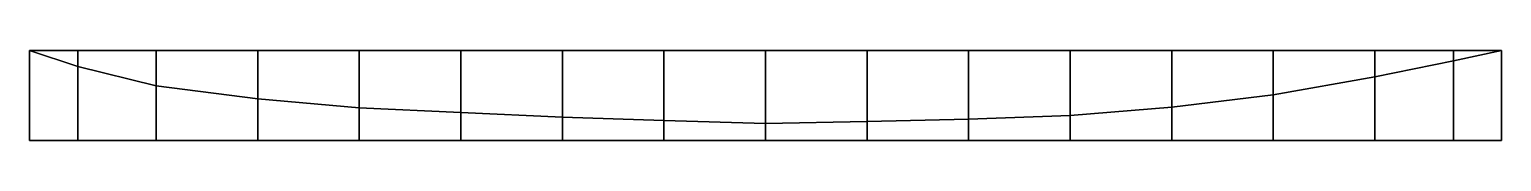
# Model space of a CAD drawing. Header units: millimetres. Extents: x -251 to 84, y 39 to 59.
import ezdxf

# ---------------------------------------------------------------- set-up
doc = ezdxf.new("R2010")
doc.units = ezdxf.units.MM
doc.header["$MEASUREMENT"] = 0
doc.layers.add('METAL', color=30, linetype='Continuous')

msp = doc.modelspace()

# ---------------------------------------------------------------- meshes
at = {"layer": 'METAL'}
mesh = msp.add_polyface(dxfattribs=at)
corners = [(83.85, 59.23, 91.94), (83.85, 59.23, 73.64), (83.85, 59.23, 67.67), (83.85, 38.75, 91.94), (83.85, 38.75, 73.06), (72.96, 59.23, 67.67), (72.96, 56.85, 91.94), (55.04, 59.23, 79.63), (55.04, 53.25, 91.94), (31.96, 59.23, 77.26), (31.96, 49.14, 91.94), (8.88, 59.23, 86.4), (8.88, 46.33, 91.94), (-14.21, 59.23, 84.44), (-37.29, 59.23, 90.56), (-37.29, 43.63, 91.94), (-60.37, 59.23, 87.98), (-60.37, 43.1, 91.94), (-83.45, 59.23, 91.06), (-83.45, 42.58, 91.94), (-106.53, 59.23, 88.03), (-106.53, 43.31, 91.94), (-129.61, 59.23, 90.62), (-129.61, 59.23, 86.49), (-129.61, 44.05, 91.94), (-152.69, 59.23, 84.38), (-152.69, 38.75, 91.94), (-175.78, 46.15, 91.94), (-175.78, 59.23, 81.41), (-198.86, 48.22, 91.94), (-198.86, 59.23, 77.42), (-198.86, 38.75, 91.94), (-221.94, 59.23, 72.45), (-221.94, 51.17, 91.94), (-221.94, 38.75, 91.94), (-239.72, 59.23, 67.67), (-239.72, 55.59, 91.94), (-239.72, 38.75, 91.94), (-250.75, 59.23, 91.94), (-250.75, 59.23, 73.62), (-250.75, 59.23, 67.67), (-250.75, 38.75, 91.94), (-250.75, 38.75, 67.67), (-250.75, 38.75, 67.67), (-250.75, 38.75, 67.67), (-250.75, 38.75, 73.6), (-250.75, 38.75, 73.6), (-250.75, 38.75, 91.94), (-250.75, 38.75, 91.94), (-250.75, 59.23, 67.67), (-250.75, 59.23, 67.67), (-250.75, 59.23, 73.62), (-250.75, 59.23, 91.94), (-250.75, 59.23, 91.94), (-239.72, 38.75, 67.67), (-239.72, 38.75, 67.67), (-239.72, 38.75, 91.94), (-239.72, 55.59, 91.94), (-239.72, 59.23, 67.67), (-239.72, 59.23, 75.91), (-221.94, 38.75, 72.45), (-221.94, 38.75, 72.45), (-221.94, 38.75, 91.94), (-221.94, 51.17, 91.94), (-221.94, 59.23, 72.45), (-221.94, 59.23, 79.5), (-198.86, 38.75, 91.94), (-198.86, 59.23, 77.42), (-198.86, 38.75, 77.42), (-198.86, 38.75, 77.42), (-198.86, 48.22, 91.94), (-198.86, 59.23, 82.88), (-198.86, 59.23, 82.88), (-175.78, 38.75, 91.94), (-175.78, 38.75, 91.94), (-175.78, 59.23, 81.41), (-175.78, 59.23, 86.26), (-175.78, 59.23, 86.26), (-175.78, 38.75, 81.41), (-175.78, 38.75, 81.41), (-152.69, 38.75, 91.94), (-152.69, 45.1, 91.94), (-152.69, 59.23, 84.38), (-152.69, 59.23, 88.44), (-152.69, 59.23, 88.44), (-152.69, 38.75, 84.38), (-152.69, 38.75, 84.38), (-129.61, 38.75, 91.94), (-129.61, 38.75, 91.94), (-129.61, 59.23, 86.49), (-129.61, 38.75, 86.49), (-129.61, 38.75, 86.49), (-129.61, 59.23, 90.62), (-106.53, 38.75, 91.94), (-106.53, 38.75, 91.94), (-106.53, 59.23, 88.03), (-106.53, 38.75, 88.03), (-106.53, 38.75, 88.03), (-106.53, 59.23, 90.84), (-106.53, 59.23, 90.84), (-83.45, 38.75, 88.49), (-83.45, 38.75, 88.49), (-83.45, 38.75, 91.94), (-83.45, 38.75, 91.94), (-83.45, 59.23, 88.49), (-83.45, 59.23, 88.49), (-83.45, 59.23, 91.06), (-60.37, 38.75, 91.94), (-60.37, 38.75, 91.94), (-60.37, 59.23, 87.98), (-60.37, 59.23, 90.81), (-60.37, 59.23, 90.81), (-60.37, 38.75, 87.98), (-60.37, 38.75, 87.98), (-37.29, 38.75, 91.94), (-37.29, 38.75, 91.94), (-37.29, 59.23, 86.49), (-37.29, 59.23, 86.49), (-37.29, 59.23, 90.56), (-37.29, 38.75, 86.49), (-37.29, 38.75, 86.49), (-14.21, 38.75, 91.94), (-14.21, 38.75, 91.94), (-14.21, 59.23, 84.44), (-14.21, 44.43, 91.94), (-14.21, 38.75, 84.44), (-14.21, 38.75, 84.44), (-14.21, 59.23, 88.48), (-14.21, 59.23, 88.48), (8.88, 38.75, 91.94), (8.88, 38.75, 91.94), (8.88, 59.23, 81.41), (8.88, 59.23, 81.41), (8.88, 59.23, 86.4), (8.88, 38.75, 81.41), (8.88, 38.75, 81.41), (31.96, 38.75, 91.94), (31.96, 38.75, 91.94), (31.96, 49.14, 91.94), (31.96, 59.23, 77.26), (31.96, 59.23, 83.23), (31.96, 59.23, 83.23), (31.96, 38.75, 77.26), (31.96, 38.75, 77.26), (55.04, 38.75, 72.45), (55.04, 38.75, 72.45), (55.04, 38.75, 91.94), (55.04, 38.75, 91.94), (55.04, 53.25, 91.94), (55.04, 59.23, 72.45), (55.04, 59.23, 72.45), (72.96, 38.75, 67.67), (72.96, 38.75, 67.67), (72.96, 38.75, 91.94), (72.96, 38.75, 91.94), (72.96, 56.85, 91.94), (72.96, 59.23, 67.67), (72.96, 59.23, 77), (83.85, 38.75, 67.67), (83.85, 38.75, 67.67), (83.85, 38.75, 67.67), (83.85, 38.75, 73.06), (83.85, 38.75, 91.94), (83.85, 38.75, 91.94), (83.85, 59.23, 67.67), (83.85, 59.23, 67.67), (83.85, 59.23, 73.64), (83.85, 59.23, 91.94), (83.85, 59.23, 91.94)]
mesh.append_faces([[corners[k] for k in face] for face in [(95, 96, 90, 89), (97, 93, 87, 91), (163, 4, 166, 167), (18, 19, 17, 110), (39, 46, 48, 53), (56, 62, 63, 57), (156, 151, 144, 150), (139, 142, 134, 132), (123, 125, 119, 117), (109, 112, 100, 105), (54, 58, 64, 60), (68, 67, 75, 78), (85, 82, 89, 90), (152, 153, 146, 145), (135, 143, 136, 129), (120, 126, 121, 114), (101, 113, 107, 102), (37, 55, 61, 34), (31, 69, 79, 73), (26, 86, 91, 87), (36, 33, 65, 59), (33, 70, 71, 65), (27, 81, 83, 76), (24, 21, 98, 22), (155, 157, 7, 148), (138, 140, 11, 12), (124, 127, 14, 15), (38, 47, 56, 57), (43, 50, 58, 54), (45, 44, 55, 41), (37, 41, 55, 55), (52, 36, 59, 51), (165, 158, 151, 156), (161, 162, 153, 160), (152, 160, 153, 153), (168, 1, 157, 155), (62, 66, 29, 63), (74, 80, 81, 27), (88, 94, 21, 24), (103, 108, 17, 19), (15, 115, 122, 124), (12, 130, 137, 10), (8, 147, 154, 6), (6, 154, 3, 0), (4, 159, 164, 166), (1, 2, 5, 157), (157, 5, 149, 7), (7, 149, 9, 141), (133, 131, 13, 128), (118, 116, 16, 111), (104, 20, 99, 106), (23, 25, 84, 92), (28, 30, 72, 77), (32, 35, 59, 65), (35, 49, 51, 59), (40, 42, 46, 39), (150, 144, 142, 139), (143, 145, 146, 136), (148, 7, 140, 138), (147, 8, 10, 137), (131, 133, 141, 9), (132, 134, 125, 123), (126, 135, 129, 121), (12, 11, 127, 124), (130, 12, 124, 122), (116, 118, 128, 13), (15, 14, 110, 17), (117, 119, 112, 109), (113, 120, 114, 107), (115, 15, 17, 108), (104, 106, 111, 16), (105, 100, 96, 95), (101, 102, 93, 97), (21, 19, 18, 98), (94, 103, 19, 21), (20, 23, 92, 99), (78, 75, 82, 85), (73, 79, 86, 26), (81, 24, 22, 83), (80, 88, 24, 81), (25, 28, 77, 84), (60, 64, 67, 68), (34, 61, 69, 31), (70, 27, 76, 71), (66, 74, 27, 29), (30, 32, 65, 72)]])

doc.saveas('drawing.dxf')
